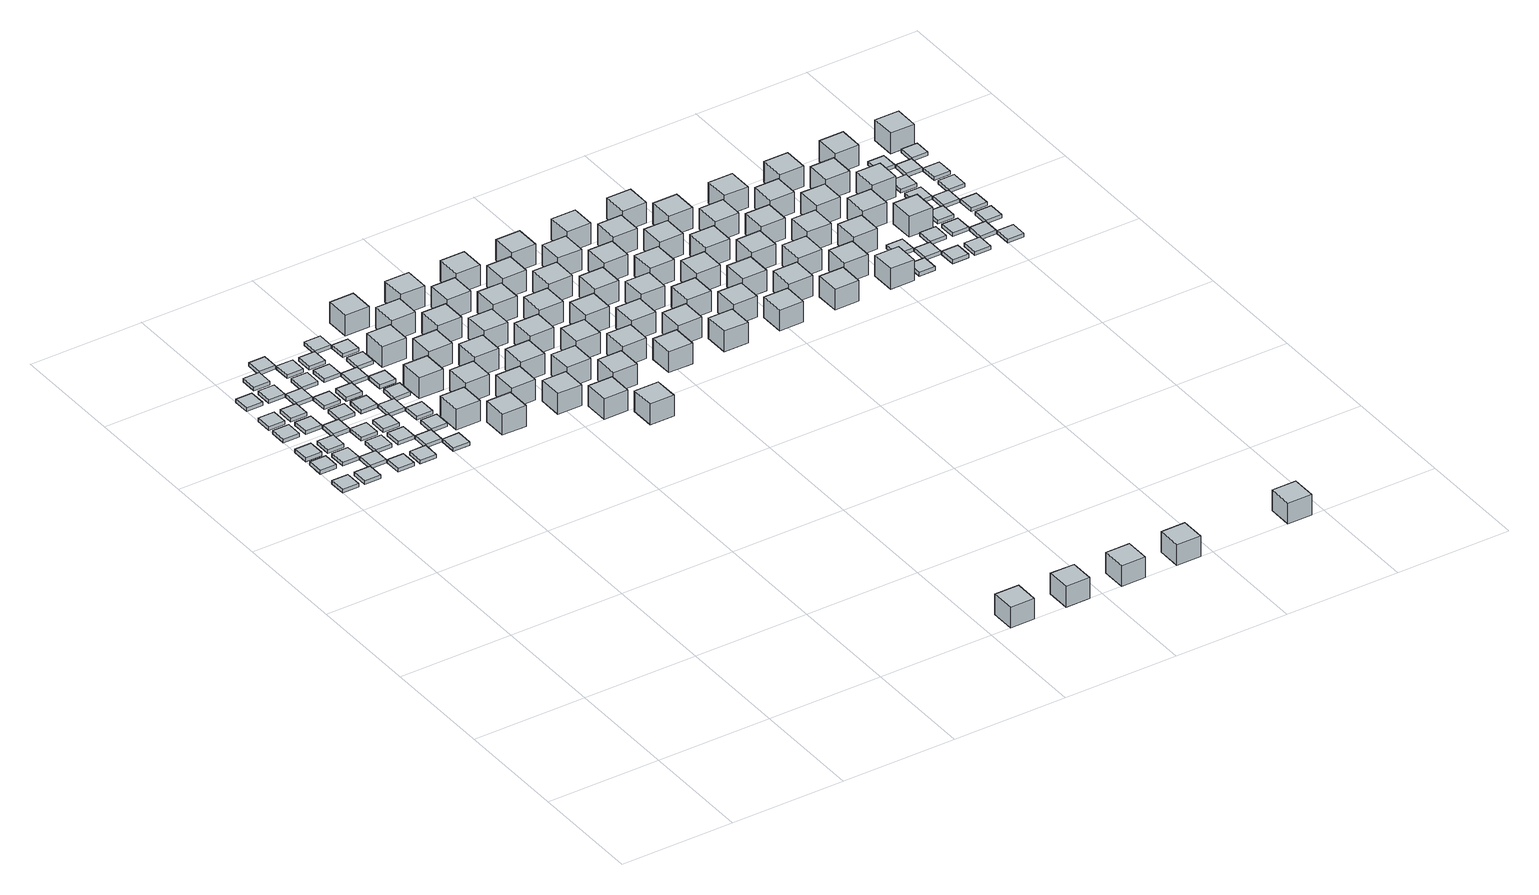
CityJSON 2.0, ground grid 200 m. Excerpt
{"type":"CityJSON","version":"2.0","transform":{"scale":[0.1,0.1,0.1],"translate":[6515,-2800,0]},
"CityObjects":{
"object1":{"type":"GenericCityObject","geometry":[{"type":"Solid","lod":"1","boundaries":[[[[0,1,2,3]],[[4,5,1,0]],[[5,6,2,1]],[[6,7,3,2]],[[7,4,0,3]],[[7,6,5,4]]]]}]},
"object2":{"type":"GenericCityObject","geometry":[{"type":"Solid","lod":"1","boundaries":[[[[8,9,10,11]],[[12,13,9,8]],[[13,14,10,9]],[[14,15,11,10]],[[15,12,8,11]],[[15,14,13,12]]]]}]},
"object3":{"type":"GenericCityObject","geometry":[{"type":"Solid","lod":"1","boundaries":[[[[16,17,18,19]],[[20,21,17,16]],[[21,22,18,17]],[[22,23,19,18]],[[23,20,16,19]],[[23,22,21,20]]]]}]},
"object4":{"type":"GenericCityObject","geometry":[{"type":"Solid","lod":"1","boundaries":[[[[24,25,26,27]],[[28,29,25,24]],[[29,30,26,25]],[[30,31,27,26]],[[31,28,24,27]],[[31,30,29,28]]]]}]},
"object5":{"type":"GenericCityObject","geometry":[{"type":"Solid","lod":"1","boundaries":[[[[32,33,34,35]],[[36,37,33,32]],[[37,38,34,33]],[[38,39,35,34]],[[39,36,32,35]],[[39,38,37,36]]]]}]},
"object6":{"type":"GenericCityObject","geometry":[{"type":"Solid","lod":"1","boundaries":[[[[40,41,42,43]],[[44,45,41,40]],[[45,46,42,41]],[[46,47,43,42]],[[47,44,40,43]],[[47,46,45,44]]]]}]},
"object7":{"type":"GenericCityObject","geometry":[{"type":"Solid","lod":"1","boundaries":[[[[48,49,50,51]],[[52,53,49,48]],[[53,54,50,49]],[[54,55,51,50]],[[55,52,48,51]],[[55,54,53,52]]]]}]},
"object8":{"type":"GenericCityObject","geometry":[{"type":"Solid","lod":"1","boundaries":[[[[56,57,58,59]],[[60,61,57,56]],[[61,62,58,57]],[[62,63,59,58]],[[63,60,56,59]],[[63,62,61,60]]]]}]},
"object9":{"type":"GenericCityObject","geometry":[{"type":"Solid","lod":"1","boundaries":[[[[64,65,66,67]],[[68,69,65,64]],[[69,70,66,65]],[[70,71,67,66]],[[71,68,64,67]],[[71,70,69,68]]]]}]},
"object10":{"type":"GenericCityObject","geometry":[{"type":"Solid","lod":"1","boundaries":[[[[72,73,74,75]],[[76,77,73,72]],[[77,78,74,73]],[[78,79,75,74]],[[79,76,72,75]],[[79,78,77,76]]]]}]},
"object11":{"type":"GenericCityObject","geometry":[{"type":"Solid","lod":"1","boundaries":[[[[80,81,82,83]],[[84,85,81,80]],[[85,86,82,81]],[[86,87,83,82]],[[87,84,80,83]],[[87,86,85,84]]]]}]},
"object12":{"type":"GenericCityObject","geometry":[{"type":"Solid","lod":"1","boundaries":[[[[88,89,90,91]],[[92,93,89,88]],[[93,94,90,89]],[[94,95,91,90]],[[95,92,88,91]],[[95,94,93,92]]]]}]},
"object13":{"type":"GenericCityObject","geometry":[{"type":"Solid","lod":"1","boundaries":[[[[96,97,98,99]],[[100,101,97,96]],[[101,102,98,97]],[[102,103,99,98]],[[103,100,96,99]],[[103,102,101,100]]]]}]},
"object14":{"type":"GenericCityObject","geometry":[{"type":"Solid","lod":"1","boundaries":[[[[104,105,106,107]],[[108,109,105,104]],[[109,110,106,105]],[[110,111,107,106]],[[111,108,104,107]],[[111,110,109,108]]]]}]},
"object15":{"type":"GenericCityObject","geometry":[{"type":"Solid","lod":"1","boundaries":[[[[112,113,114,115]],[[116,117,113,112]],[[117,118,114,113]],[[118,119,115,114]],[[119,116,112,115]],[[119,118,117,116]]]]}]},
"object16":{"type":"GenericCityObject","geometry":[{"type":"Solid","lod":"1","boundaries":[[[[120,121,122,123]],[[124,125,121,120]],[[125,126,122,121]],[[126,127,123,122]],[[127,124,120,123]],[[127,126,125,124]]]]}]},
"object17":{"type":"GenericCityObject","geometry":[{"type":"Solid","lod":"1","boundaries":[[[[128,129,130,131]],[[132,133,129,128]],[[133,134,130,129]],[[134,135,131,130]],[[135,132,128,131]],[[135,134,133,132]]]]}]},
"object18":{"type":"GenericCityObject","geometry":[{"type":"Solid","lod":"1","boundaries":[[[[136,137,138,139]],[[140,141,137,136]],[[141,142,138,137]],[[142,143,139,138]],[[143,140,136,139]],[[143,142,141,140]]]]}]},
"object19":{"type":"GenericCityObject","geometry":[{"type":"Solid","lod":"1","boundaries":[[[[144,145,146,147]],[[148,149,145,144]],[[149,150,146,145]],[[150,151,147,146]],[[151,148,144,147]],[[151,150,149,148]]]]}]},
"object20":{"type":"GenericCityObject","geometry":[{"type":"Solid","lod":"1","boundaries":[[[[152,153,154,155]],[[156,157,153,152]],[[157,158,154,153]],[[158,159,155,154]],[[159,156,152,155]],[[159,158,157,156]]]]}]},
"object21":{"type":"GenericCityObject","geometry":[{"type":"Solid","lod":"1","boundaries":[[[[160,161,162,163]],[[164,165,161,160]],[[165,166,162,161]],[[166,167,163,162]],[[167,164,160,163]],[[167,166,165,164]]]]}]},
"object22":{"type":"GenericCityObject","geometry":[{"type":"Solid","lod":"1","boundaries":[[[[168,169,170,171]],[[172,173,169,168]],[[173,174,170,169]],[[174,175,171,170]],[[175,172,168,171]],[[175,174,173,172]]]]}]},
"object23":{"type":"GenericCityObject","geometry":[{"type":"Solid","lod":"1","boundaries":[[[[176,177,178,179]],[[180,181,177,176]],[[181,182,178,177]],[[182,183,179,178]],[[183,180,176,179]],[[183,182,181,180]]]]}]},
"object24":{"type":"GenericCityObject","geometry":[{"type":"Solid","lod":"1","boundaries":[[[[184,185,186,187]],[[188,189,185,184]],[[189,190,186,185]],[[190,191,187,186]],[[191,188,184,187]],[[191,190,189,188]]]]}]},
"object25":{"type":"GenericCityObject","geometry":[{"type":"Solid","lod":"1","boundaries":[[[[192,193,194,195]],[[196,197,193,192]],[[197,198,194,193]],[[198,199,195,194]],[[199,196,192,195]],[[199,198,197,196]]]]}]},
"object26":{"type":"GenericCityObject","geometry":[{"type":"Solid","lod":"1","boundaries":[[[[200,201,202,203]],[[204,205,201,200]],[[205,206,202,201]],[[206,207,203,202]],[[207,204,200,203]],[[207,206,205,204]]]]}]},
"object27":{"type":"GenericCityObject","geometry":[{"type":"Solid","lod":"1","boundaries":[[[[208,209,210,211]],[[212,213,209,208]],[[213,214,210,209]],[[214,215,211,210]],[[215,212,208,211]],[[215,214,213,212]]]]}]},
"object28":{"type":"GenericCityObject","geometry":[{"type":"Solid","lod":"1","boundaries":[[[[216,217,218,219]],[[220,221,217,216]],[[221,222,218,217]],[[222,223,219,218]],[[223,220,216,219]],[[223,222,221,220]]]]}]},
"object29":{"type":"GenericCityObject","geometry":[{"type":"Solid","lod":"1","boundaries":[[[[224,225,226,227]],[[228,229,225,224]],[[229,230,226,225]],[[230,231,227,226]],[[231,228,224,227]],[[231,230,229,228]]]]}]},
"object30":{"type":"GenericCityObject","geometry":[{"type":"Solid","lod":"1","boundaries":[[[[232,233,234,235]],[[236,237,233,232]],[[237,238,234,233]],[[238,239,235,234]],[[239,236,232,235]],[[239,238,237,236]]]]}]},
"object31":{"type":"GenericCityObject","geometry":[{"type":"Solid","lod":"1","boundaries":[[[[240,241,242,243]],[[244,245,241,240]],[[245,246,242,241]],[[246,247,243,242]],[[247,244,240,243]],[[247,246,245,244]]]]}]},
"object32":{"type":"GenericCityObject","geometry":[{"type":"Solid","lod":"1","boundaries":[[[[248,249,250,251]],[[252,253,249,248]],[[253,254,250,249]],[[254,255,251,250]],[[255,252,248,251]],[[255,254,253,252]]]]}]},
"object33":{"type":"GenericCityObject","geometry":[{"type":"Solid","lod":"1","boundaries":[[[[256,257,258,259]],[[260,261,257,256]],[[261,262,258,257]],[[262,263,259,258]],[[263,260,256,259]],[[263,262,261,260]]]]}]},
"object34":{"type":"GenericCityObject","geometry":[{"type":"Solid","lod":"1","boundaries":[[[[264,265,266,267]],[[268,269,265,264]],[[269,270,266,265]],[[270,271,267,266]],[[271,268,264,267]],[[271,270,269,268]]]]}]},
"object35":{"type":"GenericCityObject","geometry":[{"type":"Solid","lod":"1","boundaries":[[[[272,273,274,275]],[[276,277,273,272]],[[277,278,274,273]],[[278,279,275,274]],[[279,276,272,275]],[[279,278,277,276]]]]}]},
"object36":{"type":"GenericCityObject","geometry":[{"type":"Solid","lod":"1","boundaries":[[[[280,281,282,283]],[[284,285,281,280]],[[285,286,282,281]],[[286,287,283,282]],[[287,284,280,283]],[[287,286,285,284]]]]}]},
"object37":{"type":"GenericCityObject","geometry":[{"type":"Solid","lod":"1","boundaries":[[[[288,289,290,291]],[[292,293,289,288]],[[293,294,290,289]],[[294,295,291,290]],[[295,292,288,291]],[[295,294,293,292]]]]}]},
"object38":{"type":"GenericCityObject","geometry":[{"type":"Solid","lod":"1","boundaries":[[[[296,297,298,299]],[[300,301,297,296]],[[301,302,298,297]],[[302,303,299,298]],[[303,300,296,299]],[[303,302,301,300]]]]}]},
"object39":{"type":"GenericCityObject","geometry":[{"type":"Solid","lod":"1","boundaries":[[[[304,305,306,307]],[[308,309,305,304]],[[309,310,306,305]],[[310,311,307,306]],[[311,308,304,307]],[[311,310,309,308]]]]}]},
"object40":{"type":"GenericCityObject","geometry":[{"type":"Solid","lod":"1","boundaries":[[[[312,313,314,315]],[[316,317,313,312]],[[317,318,314,313]],[[318,319,315,314]],[[319,316,312,315]],[[319,318,317,316]]]]}]},
"object41":{"type":"GenericCityObject","geometry":[{"type":"Solid","lod":"1","boundaries":[[[[320,321,322,323]],[[324,325,321,320]],[[325,326,322,321]],[[326,327,323,322]],[[327,324,320,323]],[[327,326,325,324]]]]}]},
"object42":{"type":"GenericCityObject","geometry":[{"type":"Solid","lod":"1","boundaries":[[[[328,329,330,331]],[[332,333,329,328]],[[333,334,330,329]],[[334,335,331,330]],[[335,332,328,331]],[[335,334,333,332]]]]}]},
"object43":{"type":"GenericCityObject","geometry":[{"type":"Solid","lod":"1","boundaries":[[[[336,337,338,339]],[[340,341,337,336]],[[341,342,338,337]],[[342,343,339,338]],[[343,340,336,339]],[[343,342,341,340]]]]}]},
"object44":{"type":"GenericCityObject","geometry":[{"type":"Solid","lod":"1","boundaries":[[[[344,345,346,347]],[[348,349,345,344]],[[349,350,346,345]],[[350,351,347,346]],[[351,348,344,347]],[[351,350,349,348]]]]}]},
"object45":{"type":"GenericCityObject","geometry":[{"type":"Solid","lod":"1","boundaries":[[[[352,353,354,355]],[[356,357,353,352]],[[357,358,354,353]],[[358,359,355,354]],[[359,356,352,355]],[[359,358,357,356]]]]}]},
"object46":{"type":"GenericCityObject","geometry":[{"type":"Solid","lod":"1","boundaries":[[[[360,361,362,363]],[[364,365,361,360]],[[365,366,362,361]],[[366,367,363,362]],[[367,364,360,363]],[[367,366,365,364]]]]}]},
"object47":{"type":"GenericCityObject","geometry":[{"type":"Solid","lod":"1","boundaries":[[[[368,369,370,371]],[[372,373,369,368]],[[373,374,370,369]],[[374,375,371,370]],[[375,372,368,371]],[[375,374,373,372]]]]}]},
"object48":{"type":"GenericCityObject","geometry":[{"type":"Solid","lod":"1","boundaries":[[[[376,377,378,379]],[[380,381,377,376]],[[381,382,378,377]],[[382,383,379,378]],[[383,380,376,379]],[[383,382,381,380]]]]}]},
"object49":{"type":"GenericCityObject","geometry":[{"type":"Solid","lod":"1","boundaries":[[[[384,385,386,387]],[[388,389,385,384]],[[389,390,386,385]],[[390,391,387,386]],[[391,388,384,387]],[[391,390,389,388]]]]}]},
"object50":{"type":"GenericCityObject","geometry":[{"type":"Solid","lod":"1","boundaries":[[[[392,393,394,395]],[[396,397,393,392]],[[397,398,394,393]],[[398,399,395,394]],[[399,396,392,395]],[[399,398,397,396]]]]}]},
"object51":{"type":"GenericCityObject","geometry":[{"type":"Solid","lod":"1","boundaries":[[[[400,401,402,403]],[[404,405,401,400]],[[405,406,402,401]],[[406,407,403,402]],[[407,404,400,403]],[[407,406,405,404]]]]}]},
"object52":{"type":"GenericCityObject","geometry":[{"type":"Solid","lod":"1","boundaries":[[[[408,409,410,411]],[[412,413,409,408]],[[413,414,410,409]],[[414,415,411,410]],[[415,412,408,411]],[[415,414,413,412]]]]}]},
"object53":{"type":"GenericCityObject","geometry":[{"type":"Solid","lod":"1","boundaries":[[[[416,417,418,419]],[[420,421,417,416]],[[421,422,418,417]],[[422,423,419,418]],[[423,420,416,419]],[[423,422,421,420]]]]}]},
"object54":{"type":"GenericCityObject","geometry":[{"type":"Solid","lod":"1","boundaries":[[[[424,425,426,427]],[[428,429,425,424]],[[429,430,426,425]],[[430,431,427,426]],[[431,428,424,427]],[[431,430,429,428]]]]}]},
"object55":{"type":"GenericCityObject","geometry":[{"type":"Solid","lod":"1","boundaries":[[[[432,433,434,435]],[[436,437,433,432]],[[437,438,434,433]],[[438,439,435,434]],[[439,436,432,435]],[[439,438,437,436]]]]}]},
"object56":{"type":"GenericCityObject","geometry":[{"type":"Solid","lod":"1","boundaries":[[[[440,441,442,443]],[[444,445,441,440]],[[445,446,442,441]],[[446,447,443,442]],[[447,444,440,443]],[[447,446,445,444]]]]}]},
"object57":{"type":"GenericCityObject","geometry":[{"type":"Solid","lod":"1","boundaries":[[[[448,449,450,451]],[[452,453,449,448]],[[453,454,450,449]],[[454,455,451,450]],[[455,452,448,451]],[[455,454,453,452]]]]}]},
"object58":{"type":"GenericCityObject","geometry":[{"type":"Solid","lod":"1","boundaries":[[[[456,457,458,459]],[[460,461,457,456]],[[461,462,458,457]],[[462,463,459,458]],[[463,460,456,459]],[[463,462,461,460]]]]}]},
"object59":{"type":"GenericCityObject","geometry":[{"type":"Solid","lod":"1","boundaries":[[[[464,465,466,467]],[[468,469,465,464]],[[469,470,466,465]],[[470,471,467,466]],[[471,468,464,467]],[[471,470,469,468]]]]}]},
"object60":{"type":"GenericCityObject","geometry":[{"type":"Solid","lod":"1","boundaries":[[[[472,473,474,475]],[[476,477,473,472]],[[477,478,474,473]],[[478,479,475,474]],[[479,476,472,475]],[[479,478,477,476]]]]}]},
"object61":{"type":"GenericCityObject","geometry":[{"type":"Solid","lod":"1","boundaries":[[[[480,481,482,483]],[[484,485,481,480]],[[485,486,482,481]],[[486,487,483,482]],[[487,484,480,483]],[[487,486,485,484]]]]}]},
"object62":{"type":"GenericCityObject","geometry":[{"type":"Solid","lod":"1","boundaries":[[[[488,489,490,491]],[[492,493,489,488]],[[493,494,490,489]],[[494,495,491,490]],[[495,492,488,491]],[[495,494,493,492]]]]}]},
"object63":{"type":"GenericCityObject","geometry":[{"type":"Solid","lod":"1","boundaries":[[[[496,497,498,499]],[[500,501,497,496]],[[501,502,498,497]],[[502,503,499,498]],[[503,500,496,499]],[[503,502,501,500]]]]}]},
"object64":{"type":"GenericCityObject","geometry":[{"type":"Solid","lod":"1","boundaries":[[[[504,505,506,507]],[[508,509,505,504]],[[509,510,506,505]],[[510,511,507,506]],[[511,508,504,507]],[[511,510,509,508]]]]}]},
"object65":{"type":"GenericCityObject","geometry":[{"type":"Solid","lod":"1","boundaries":[[[[512,513,514,515]],[[516,517,513,512]],[[517,518,514,513]],[[518,519,515,514]],[[519,516,512,515]],[[519,518,517,516]]]]}]},
"object66":{"type":"GenericCityObject","geometry":[{"type":"Solid","lod":"1","boundaries":[[[[520,521,522,523]],[[524,525,521,520]],[[525,526,522,521]],[[526,527,523,522]],[[527,524,520,523]],[[527,526,525,524]]]]}]},
"object67":{"type":"GenericCityObject","geometry":[{"type":"Solid","lod":"1","boundaries":[[[[528,529,530,531]],[[532,533,529,528]],[[533,534,530,529]],[[534,535,531,530]],[[535,532,528,531]],[[535,534,533,532]]]]}]},
"object68":{"type":"GenericCityObject","geometry":[{"type":"Solid","lod":"1","boundaries":[[[[536,537,538,539]],[[540,541,537,536]],[[541,542,538,537]],[[542,543,539,538]],[[543,540,536,539]],[[543,542,541,540]]]]}]},
"object69":{"type":"GenericCityObject","geometry":[{"type":"Solid","lod":"1","boundaries":[[[[544,545,546,547]],[[548,549,545,544]],[[549,550,546,545]],[[550,551,547,546]],[[551,548,544,547]],[[551,550,549,548]]]]}]},
"object70":{"type":"GenericCityObject","geometry":[{"type":"Solid","lod":"1","boundaries":[[[[552,553,554,555]],[[556,557,553,552]],[[557,558,554,553]],[[558,559,555,554]],[[559,556,552,555]],[[559,558,557,556]]]]}]},
"object71":{"type":"GenericCityObject","geometry":[{"type":"Solid","lod":"1","boundaries":[[[[560,561,562,563]],[[564,565,561,560]],[[565,566,562,561]],[[566,567,563,562]],[[567,564,560,563]],[[567,566,565,564]]]]}]},
"object72":{"type":"GenericCityObject","geometry":[{"type":"Solid","lod":"1","boundaries":[[[[568,569,570,571]],[[572,573,569,568]],[[573,574,570,569]],[[574,575,571,570]],[[575,572,568,571]],[[575,574,573,572]]]]}]},
"object73":{"type":"GenericCityObject","geometry":[{"type":"Solid","lod":"1","boundaries":[[[[576,577,578,579]],[[580,581,577,576]],[[581,582,578,577]],[[582,583,579,578]],[[583,580,576,579]],[[583,582,581,580]]]]}]},
"object74":{"type":"GenericCityObject","geometry":[{"type":"Solid","lod":"1","boundaries":[[[[584,585,586,587]],[[588,589,585,584]],[[589,590,586,585]],[[590,591,587,586]],[[591,588,584,587]],[[591,590,589,588]]]]}]},
"object75":{"type":"GenericCityObject","geometry":[{"type":"Solid","lod":"1","boundaries":[[[[592,593,594,595]],[[596,597,593,592]],[[597,598,594,593]],[[598,599,595,594]],[[599,596,592,595]],[[599,598,597,596]]]]}]},
"object76":{"type":"GenericCityObject","geometry":[{"type":"Solid","lod":"1","boundaries":[[[[600,601,602,603]],[[604,605,601,600]],[[605,606,602,601]],[[606,607,603,602]],[[607,604,600,603]],[[607,606,605,604]]]]}]},
"object77":{"type":"GenericCityObject","geometry":[{"type":"Solid","lod":"1","boundaries":[[[[608,609,610,611]],[[612,613,609,608]],[[613,614,610,609]],[[614,615,611,610]],[[615,612,608,611]],[[615,614,613,612]]]]}]},
"object78":{"type":"GenericCityObject","geometry":[{"type":"Solid","lod":"1","boundaries":[[[[616,617,618,619]],[[620,621,617,616]],[[621,622,618,617]],[[622,623,619,618]],[[623,620,616,619]],[[623,622,621,620]]]]}]},
"object79":{"type":"GenericCityObject","geometry":[{"type":"Solid","lod":"1","boundaries":[[[[624,625,626,627]],[[628,629,625,624]],[[629,630,626,625]],[[630,631,627,626]],[[631,628,624,627]],[[631,630,629,628]]]]}]},
"object80":{"type":"GenericCityObject","geometry":[{"type":"Solid","lod":"1","boundaries":[[[[632,633,634,635]],[[636,637,633,632]],[[637,638,634,633]],[[638,639,635,634]],[[639,636,632,635]],[[639,638,637,636]]]]}]},
"object81":{"type":"GenericCityObject","geometry":[{"type":"Solid","lod":"1","boundaries":[[[[640,641,642,643]],[[644,645,641,640]],[[645,646,642,641]],[[646,647,643,642]],[[647,644,640,643]],[[647,646,645,644]]]]}]},
"object82":{"type":"GenericCityObject","geometry":[{"type":"Solid","lod":"1","boundaries":[[[[648,649,650,651]],[[652,653,649,648]],[[653,654,650,649]],[[654,655,651,650]],[[655,652,648,651]],[[655,654,653,652]]]]}]},
"object83":{"type":"GenericCityObject","geometry":[{"type":"Solid","lod":"1","boundaries":[[[[656,657,658,659]],[[660,661,657,656]],[[661,662,658,657]],[[662,663,659,658]],[[663,660,656,659]],[[663,662,661,660]]]]}]},
"object84":{"type":"GenericCityObject","geometry":[{"type":"Solid","lod":"1","boundaries":[[[[664,665,666,667]],[[668,669,665,664]],[[669,670,666,665]],[[670,671,667,666]],[[671,668,664,667]],[[671,670,669,668]]]]}]},
"object85":{"type":"GenericCityObject","geometry":[{"type":"Solid","lod":"1","boundaries":[[[[672,673,674,675]],[[676,677,673,672]],[[677,678,674,673]],[[678,679,675,674]],[[679,676,672,675]],[[679,678,677,676]]]]}]},
"object86":{"type":"GenericCityObject","geometry":[{"type":"Solid","lod":"1","boundaries":[[[[680,681,682,683]],[[684,685,681,680]],[[685,686,682,681]],[[686,687,683,682]],[[687,684,680,683]],[[687,686,685,684]]]]}]},
"object87":{"type":"GenericCityObject","geometry":[{"type":"Solid","lod":"1","boundaries":[[[[688,689,690,691]],[[692,693,689,688]],[[693,694,690,689]],[[694,695,691,690]],[[695,692,688,691]],[[695,694,693,692]]]]}]},
"object88":{"type":"GenericCityObject","geometry":[{"type":"Solid","lod":"1","boundaries":[[[[696,697,698,699]],[[700,701,697,696]],[[701,702,698,697]],[[702,703,699,698]],[[703,700,696,699]],[[703,702,701,700]]]]}]},
"object89":{"type":"GenericCityObject","geometry":[{"type":"Solid","lod":"1","boundaries":[[[[704,705,706,707]],[[708,709,705,704]],[[709,710,706,705]],[[710,711,707,706]],[[711,708,704,707]],[[711,710,709,708]]]]}]},
"object90":{"type":"GenericCityObject","geometry":[{"type":"Solid","lod":"1","boundaries":[[[[712,713,714,715]],[[716,717,713,712]],[[717,718,714,713]],[[718,719,715,714]],[[719,716,712,715]],[[719,718,717,716]]]]}]},
"object91":{"type":"GenericCityObject","geometry":[{"type":"Solid","lod":"1","boundaries":[[[[720,721,722,723]],[[724,725,721,720]],[[725,726,722,721]],[[726,727,723,722]],[[727,724,720,723]],[[727,726,725,724]]]]}]},
"object92":{"type":"GenericCityObject","geometry":[{"type":"Solid","lod":"1","boundaries":[[[[728,729,730,731]],[[732,733,729,728]],[[733,734,730,729]],[[734,735,731,730]],[[735,732,728,731]],[[735,734,733,732]]]]}]},
"object93":{"type":"GenericCityObject","geometry":[{"type":"Solid","lod":"1","boundaries":[[[[736,737,738,739]],[[740,741,737,736]],[[741,742,738,737]],[[742,743,739,738]],[[743,740,736,739]],[[743,742,741,740]]]]}]},
"object94":{"type":"GenericCityObject","geometry":[{"type":"Solid","lod":"1","boundaries":[[[[744,745,746,747]],[[748,749,745,744]],[[749,750,746,745]],[[750,751,747,746]],[[751,748,744,747]],[[751,750,749,748]]]]}]},
"object95":{"type":"GenericCityObject","geometry":[{"type":"Solid","lod":"1","boundaries":[[[[752,753,754,755]],[[756,757,753,752]],[[757,758,754,753]],[[758,759,755,754]],[[759,756,752,755]],[[759,758,757,756]]]]}]},
"object96":{"type":"GenericCityObject","geometry":[{"type":"Solid","lod":"1","boundaries":[[[[760,761,762,763]],[[764,765,761,760]],[[765,766,762,761]],[[766,767,763,762]],[[767,764,760,763]],[[767,766,765,764]]]]}]},
"object97":{"type":"GenericCityObject","geometry":[{"type":"Solid","lod":"1","boundaries":[[[[768,769,770,771]],[[772,773,769,768]],[[773,774,770,769]],[[774,775,771,770]],[[775,772,768,771]],[[775,774,773,772]]]]}]},
"object98":{"type":"GenericCityObject","geometry":[{"type":"Solid","lod":"1","boundaries":[[[[776,777,778,779]],[[780,781,777,776]],[[781,782,778,777]],[[782,783,779,778]],[[783,780,776,779]],[[783,782,781,780]]]]}]},
"object99":{"type":"GenericCityObject","geometry":[{"type":"Solid","lod":"1","boundaries":[[[[784,785,786,787]],[[788,789,785,784]],[[789,790,786,785]],[[790,791,787,786]],[[791,788,784,787]],[[791,790,789,788]]]]}]},
"object100":{"type":"GenericCityObject","geometry":[{"type":"Solid","lod":"1","boundaries":[[[[792,793,794,795]],[[796,797,793,792]],[[797,798,794,793]],[[798,799,795,794]],[[799,796,792,795]],[[799,798,797,796]]]]}]},
"object101":{"type":"GenericCityObject","geometry":[{"type":"Solid","lod":"1","boundaries":[[[[800,801,802,803]],[[804,805,801,800]],[[805,806,802,801]],[[806,807,803,802]],[[807,804,800,803]],[[807,806,805,804]]]]}]},
"object102":{"type":"GenericCityObject","geometry":[{"type":"Solid","lod":"1","boundaries":[[[[808,809,810,811]],[[812,813,809,808]],[[813,814,810,809]],[[814,815,811,810]],[[815,812,808,811]],[[815,814,813,812]]]]}]},
"object103":{"type":"GenericCityObject","geometry":[{"type":"Solid","lod":"1","boundaries":[[[[816,817,818,819]],[[820,821,817,816]],[[821,822,818,817]],[[822,823,819,818]],[[823,820,816,819]],[[823,822,821,820]]]]}]},
"object104":{"type":"GenericCityObject","geometry":[{"type":"Solid","lod":"1","boundaries":[[[[824,825,826,827]],[[828,829,825,824]],[[829,830,826,825]],[[830,831,827,826]],[[831,828,824,827]],[[831,830,829,828]]]]}]},
"object105":{"type":"GenericCityObject","geometry":[{"type":"Solid","lod":"1","boundaries":[[[[832,833,834,835]],[[836,837,833,832]],[[837,838,834,833]],[[838,839,835,834]],[[839,836,832,835]],[[839,838,837,836]]]]}]},
"object106":{"type":"GenericCityObject","geometry":[{"type":"Solid","lod":"1","boundaries":[[[[840,841,842,843]],[[844,845,841,840]],[[845,846,842,841]],[[846,847,843,842]],[[847,844,840,843]],[[847,846,845,844]]]]}]},
"object107":{"type":"GenericCityObject","geometry":[{"type":"Solid","lod":"1","boundaries":[[[[848,849,850,851]],[[852,853,849,848]],[[853,854,850,849]],[[854,855,851,850]],[[855,852,848,851]],[[855,854,853,852]]]]}]},
"object108":{"type":"GenericCityObject","geometry":[{"type":"Solid","lod":"1","boundaries":[[[[856,857,858,859]],[[860,861,857,856]],[[861,862,858,857]],[[862,863,859,858]],[[863,860,856,859]],[[863,862,861,860]]]]}]},
"object109":{"type":"GenericCityObject","geometry":[{"type":"Solid","lod":"1","boundaries":[[[[864,865,866,867]],[[868,869,865,864]],[[869,870,866,865]],[[870,871,867,866]],[[871,868,864,867]],[[871,870,869,868]]]]}]},
"object110":{"type":"GenericCityObject","geometry":[{"type":"Solid","lod":"1","boundaries":[[[[872,873,874,875]],[[876,877,873,872]],[[877,878,874,873]],[[878,879,875,874]],[[879,876,872,875]],[[879,878,877,876]]]]}]},
"object111":{"type":"GenericCityObject","geometry":[{"type":"Solid","lod":"1","boundaries":[[[[880,881,882,883]],[[884,885,881,880]],[[885,886,882,881]],[[886,887,883,882]],[[887,884,880,883]],[[887,886,885,884]]]]}]},
"object112":{"type":"GenericCityObject","geometry":[{"type":"Solid","lod":"1","boundaries":[[[[888,889,890,891]],[[892,893,889,888]],[[893,894,890,889]],[[894,895,891,890]],[[895,892,888,891]],[[895,894,893,892]]]]}]},
"object113":{"type":"GenericCityObject","geometry":[{"type":"Solid","lod":"1","boundaries":[[[[896,897,898,899]],[[900,901,897,896]],[[901,902,898,897]],[[902,903,899,898]],[[903,900,896,899]],[[903,902,901,900]]]]}]},
"object114":{"type":"GenericCityObject","geometry":[{"type":"Solid","lod":"1","boundaries":[[[[904,905,906,907]],[[908,909,905,904]],[[909,910,906,905]],[[910,911,907,906]],[[911,908,904,907]],[[911,910,909,908]]]]}]},
"object115":{"type":"GenericCityObject","geometry":[{"type":"Solid","lod":"1","boundaries":[[[[912,913,914,915]],[[916,917,913,912]],[[917,918,914,913]],[[918,919,915,914]],[[919,916,912,915]],[[919,918,917,916]]]]}]},
"object116":{"type":"GenericCityObject","geometry":[{"type":"Solid","lod":"1","boundaries":[[[[920,921,922,923]],[[924,925,921,920]],[[925,926,922,921]],[[926,927,923,922]],[[927,924,920,923]],[[927,926,925,924]]]]}]},
"object117":{"type":"GenericCityObject","geometry":[{"type":"Solid","lod":"1","boundaries":[[[[928,929,930,931]],[[932,933,929,928]],[[933,934,930,929]],[[934,935,931,930]],[[935,932,928,931]],[[935,934,933,932]]]]}]},
"object118":{"type":"GenericCityObject","geometry":[{"type":"Solid","lod":"1","boundaries":[[[[936,937,938,939]],[[940,941,937,936]],[[941,942,938,937]],[[942,943,939,938]],[[943,940,936,939]],[[943,942,941,940]]]]}]},
"object119":{"type":"GenericCityObject","geometry":[{"type":"Solid","lod":"1","boundaries":[[[[944,945,946,947]],[[948,949,945,944]],[[949,950,946,945]],[[950,951,947,946]],[[951,948,944,947]],[[951,950,949,948]]]]}]},
"object120":{"type":"GenericCityObject","geometry":[{"type":"Solid","lod":"1","boundaries":[[[[952,953,954,955]],[[956,957,953,952]],[[957,958,954,953]],[[958,959,955,954]],[[959,956,952,955]],[[959,958,957,956]]]]}]},
"object121":{"type":"GenericCityObject","geometry":[{"type":"Solid","lod":"1","boundaries":[[[[960,961,962,963]],[[964,965,961,960]],[[965,966,962,961]],[[966,967,963,962]],[[967,964,960,963]],[[967,966,965,964]]]]}]},
"object122":{"type":"GenericCityObject","geometry":[{"type":"Solid","lod":"1","boundaries":[[[[968,969,970,971]],[[972,973,969,968]],[[973,974,970,969]],[[974,975,971,970]],[[975,972,968,971]],[[975,974,973,972]]]]}]},
"object123":{"type":"GenericCityObject","geometry":[{"type":"Solid","lod":"1","boundaries":[[[[976,977,978,979]],[[980,981,977,976]],[[981,982,978,977]],[[982,983,979,978]],[[983,980,976,979]],[[983,982,981,980]]]]}]},
"object124":{"type":"GenericCityObject","geometry":[{"type":"Solid","lod":"1","boundaries":[[[[984,985,986,987]],[[988,989,985,984]],[[989,990,986,985]],[[990,991,987,986]],[[991,988,984,987]],[[991,990,989,988]]]]}]},
"object125":{"type":"GenericCityObject","geometry":[{"type":"Solid","lod":"1","boundaries":[[[[992,993,994,995]],[[996,997,993,992]],[[997,998,994,993]],[[998,999,995,994]],[[999,996,992,995]],[[999,998,997,996]]]]}]},
"object126":{"type":"GenericCityObject","geometry":[{"type":"Solid","lod":"1","boundaries":[[[[1000,1001,1002,1003]],[[1004,1005,1001,1000]],[[1005,1006,1002,1001]],[[1006,1007,1003,1002]],[[1007,1004,1000,1003]],[[1007,1006,1005,1004]]]]}]},
"object127":{"type":"GenericCityObject","geometry":[{"type":"Solid","lod":"1","boundaries":[[[[1008,1009,1010,1011]],[[1012,1013,1009,1008]],[[1013,1014,1010,1009]],[[1014,1015,1011,1010]],[[1015,1012,1008,1011]],[[1015,1014,1013,1012]]]]}]},
"object128":{"type":"GenericCityObject","geometry":[{"type":"Solid","lod":"1","boundaries":[[[[1016,1017,1018,1019]],[[1020,1021,1017,1016]],[[1021,1022,1018,1017]],[[1022,1023,1019,1018]],[[1023,1020,1016,1019]],[[1023,1022,1021,1020]]]]}]},
"object129":{"type":"GenericCityObject","geometry":[{"type":"Solid","lod":"1","boundaries":[[[[1024,1025,1026,1027]],[[1028,1029,1025,1024]],[[1029,1030,1026,1025]],[[1030,1031,1027,1026]],[[1031,1028,1024,1027]],[[1031,1030,1029,1028]]]]}]},
"object130":{"type":"GenericCityObject","geometry":[{"type":"Solid","lod":"1","boundaries":[[[[1032,1033,1034,1035]],[[1036,1037,1033,1032]],[[1037,1038,1034,1033]],[[1038,1039,1035,1034]],[[1039,1036,1032,1035]],[[1039,1038,1037,1036]]]]}]},
"object131":{"type":"GenericCityObject","geometry":[{"type":"Solid","lod":"1","boundaries":[[[[1040,1041,1042,1043]],[[1044,1045,1041,1040]],[[1045,1046,1042,1041]],[[1046,1047,1043,1042]],[[1047,1044,1040,1043]],[[1047,1046,1045,1044]]]]}]},
"object132":{"type":"GenericCityObject","geometry":[{"type":"Solid","lod":"1","boundaries":[[[[1048,1049,1050,1051]],[[1052,1053,1049,1048]],[[1053,1054,1050,1049]],[[1054,1055,1051,1050]],[[1055,1052,1048,1051]],[[1055,1054,1053,1052]]]]}]},
"object133":{"type":"GenericCityObject","geometry":[{"type":"Solid","lod":"1","boundaries":[[[[1056,1057,1058,1059]],[[1060,1061,1057,1056]],[[1061,1062,1058,1057]],[[1062,1063,1059,1058]],[[1063,1060,1056,1059]],[[1063,1062,1061,1060]]]]}]},
"object134":{"type":"GenericCityObject","geometry":[{"type":"Solid","lod":"1","boundaries":[[[[1064,1065,1066,1067]],[[1068,1069,1065,1064]],[[1069,1070,1066,1065]],[[1070,1071,1067,1066]],[[1071,1068,1064,1067]],[[1071,1070,1069,1068]]]]}]},
"object135":{"type":"GenericCityObject","geometry":[{"type":"Solid","lod":"1","boundaries":[[[[1072,1073,1074,1075]],[[1076,1077,1073,1072]],[[1077,1078,1074,1073]],[[1078,1079,1075,1074]],[[1079,1076,1072,1075]],[[1079,1078,1077,1076]]]]}]},
"object136":{"type":"GenericCityObject","geometry":[{"type":"Solid","lod":"1","boundaries":[[[[1080,1081,1082,1083]],[[1084,1085,1081,1080]],[[1085,1086,1082,1081]],[[1086,1087,1083,1082]],[[1087,1084,1080,1083]],[[1087,1086,1085,1084]]]]}]},
"object137":{"type":"GenericCityObject","geometry":[{"type":"Solid","lod":"1","boundaries":[[[[1088,1089,1090,1091]],[[1092,1093,1089,1088]],[[1093,1094,1090,1089]],[[1094,1095,1091,1090]],[[1095,1092,1088,1091]],[[1095,1094,1093,1092]]]]}]}
},
"vertices":[
[0,8550,0],[289,8550,0],[289,8839,0],[0,8839,0],[0,8550,65],[289,8550,65],[289,8839,65],[0,8839,65],
[0,9150,0],[289,9150,0],[289,9439,0],[0,9439,0],[0,9150,65],[289,9150,65],[289,9439,65],[0,9439,65],
[0,9550,0],[289,9550,0],[289,9839,0],[0,9839,0],[0,9550,65],[289,9550,65],[289,9839,65],[0,9839,65],
[400,8550,0],[689,8550,0],[689,8839,0],[400,8839,0],[400,8550,65],[689,8550,65],[689,8839,65],[400,8839,65],
[0,10150,0],[289,10150,0],[289,10439,0],[0,10439,0],[0,10150,65],[289,10150,65],[289,10439,65],[0,10439,65],
[400,9150,0],[689,9150,0],[689,9439,0],[400,9439,0],[400,9150,65],[689,9150,65],[689,9439,65],[400,9439,65],
[0,10550,0],[289,10550,0],[289,10839,0],[0,10839,0],[0,10550,65],[289,10550,65],[289,10839,65],[0,10839,65],
[400,9550,0],[689,9550,0],[689,9839,0],[400,9839,0],[400,9550,65],[689,9550,65],[689,9839,65],[400,9839,65],
[0,11150,0],[289,11150,0],[289,11439,0],[0,11439,0],[0,11150,65],[289,11150,65],[289,11439,65],[0,11439,65],
[700,8850,0],[989,8850,0],[989,9139,0],[700,9139,0],[700,8850,65],[989,8850,65],[989,9139,65],[700,9139,65],
[400,10150,0],[689,10150,0],[689,10439,0],[400,10439,0],[400,10150,65],[689,10150,65],[689,10439,65],[400,10439,65],
[1000,8550,0],[1289,8550,0],[1289,8839,0],[1000,8839,0],[1000,8550,65],[1289,8550,65],[1289,8839,65],[1000,8839,65],
[400,10550,0],[689,10550,0],[689,10839,0],[400,10839,0],[400,10550,65],[689,10550,65],[689,10839,65],[400,10839,65],
[700,9850,0],[989,9850,0],[989,10139,0],[700,10139,0],[700,9850,65],[989,9850,65],[989,10139,65],[700,10139,65],
[1000,9150,0],[1289,9150,0],[1289,9439,0],[1000,9439,0],[1000,9150,65],[1289,9150,65],[1289,9439,65],[1000,9439,65],
[400,11150,0],[689,11150,0],[689,11439,0],[400,11439,0],[400,11150,65],[689,11150,65],[689,11439,65],[400,11439,65],
[1000,9550,0],[1289,9550,0],[1289,9839,0],[1000,9839,0],[1000,9550,65],[1289,9550,65],[1289,9839,65],[1000,9839,65],
[400,11550,0],[689,11550,0],[689,11839,0],[400,11839,0],[400,11550,65],[689,11550,65],[689,11839,65],[400,11839,65],
[700,10850,0],[989,10850,0],[989,11139,0],[700,11139,0],[700,10850,65],[989,10850,65],[989,11139,65],[700,11139,65],
[1400,8550,0],[1689,8550,0],[1689,8839,0],[1400,8839,0],[1400,8550,65],[1689,8550,65],[1689,8839,65],[1400,8839,65],
[1000,10150,0],[1289,10150,0],[1289,10439,0],[1000,10439,0],[1000,10150,65],[1289,10150,65],[1289,10439,65],[1000,10439,65],
[1400,9150,0],[1689,9150,0],[1689,9439,0],[1400,9439,0],[1400,9150,65],[1689,9150,65],[1689,9439,65],[1400,9439,65],
[1000,10550,0],[1289,10550,0],[1289,10839,0],[1000,10839,0],[1000,10550,65],[1289,10550,65],[1289,10839,65],[1000,10839,65],
[700,11850,0],[989,11850,0],[989,12139,0],[700,12139,0],[700,11850,65],[989,11850,65],[989,12139,65],[700,12139,65],
[1400,9550,0],[1689,9550,0],[1689,9839,0],[1400,9839,0],[1400,9550,65],[1689,9550,65],[1689,9839,65],[1400,9839,65],
[1000,11150,0],[1289,11150,0],[1289,11439,0],[1000,11439,0],[1000,11150,65],[1289,11150,65],[1289,11439,65],[1000,11439,65],
[1700,8850,0],[1989,8850,0],[1989,9139,0],[1700,9139,0],[1700,8850,65],[1989,8850,65],[1989,9139,65],[1700,9139,65],
[1400,10150,0],[1689,10150,0],[1689,10439,0],[1400,10439,0],[1400,10150,65],[1689,10150,65],[1689,10439,65],[1400,10439,65],
[1000,11550,0],[1289,11550,0],[1289,11839,0],[1000,11839,0],[1000,11550,65],[1289,11550,65],[1289,11839,65],[1000,11839,65],
[2000,8550,0],[2289,8550,0],[2289,8839,0],[2000,8839,0],[2000,8550,65],[2289,8550,65],[2289,8839,65],[2000,8839,65],
[1400,10550,0],[1689,10550,0],[1689,10839,0],[1400,10839,0],[1400,10550,65],[1689,10550,65],[1689,10839,65],[1400,10839,65],
[1700,9850,0],[1989,9850,0],[1989,10139,0],[1700,10139,0],[1700,9850,65],[1989,9850,65],[1989,10139,65],[1700,10139,65],
[2000,9150,0],[2289,9150,0],[2289,9439,0],[2000,9439,0],[2000,9150,65],[2289,9150,65],[2289,9439,65],[2000,9439,65],
[1400,11150,0],[1689,11150,0],[1689,11439,0],[1400,11439,0],[1400,11150,65],[1689,11150,65],[1689,11439,65],[1400,11439,65],
[2000,9550,0],[2289,9550,0],[2289,9839,0],[2000,9839,0],[2000,9550,65],[2289,9550,65],[2289,9839,65],[2000,9839,65],
[1400,11550,0],[1689,11550,0],[1689,11839,0],[1400,11839,0],[1400,11550,65],[1689,11550,65],[1689,11839,65],[1400,11839,65],
[1700,10850,0],[1989,10850,0],[1989,11139,0],[1700,11139,0],[1700,10850,65],[1989,10850,65],[1989,11139,65],[1700,11139,65],
[2000,10150,0],[2289,10150,0],[2289,10439,0],[2000,10439,0],[2000,10150,65],[2289,10150,65],[2289,10439,65],[2000,10439,65],
[2350,9000,0],[2779,9000,0],[2779,9429,0],[2350,9429,0],[2350,9000,375],[2779,9000,375],[2779,9429,375],[2350,9429,375],
[2000,10550,0],[2289,10550,0],[2289,10839,0],[2000,10839,0],[2000,10550,65],[2289,10550,65],[2289,10839,65],[2000,10839,65],
[1700,11850,0],[1989,11850,0],[1989,12139,0],[1700,12139,0],[1700,11850,65],[1989,11850,65],[1989,12139,65],[1700,12139,65],
[2000,11150,0],[2289,11150,0],[2289,11439,0],[2000,11439,0],[2000,11150,65],[2289,11150,65],[2289,11439,65],[2000,11439,65],
[2350,10000,0],[2779,10000,0],[2779,10429,0],[2350,10429,0],[2350,10000,375],[2779,10000,375],[2779,10429,375],[2350,10429,375],
[2000,11550,0],[2289,11550,0],[2289,11839,0],[2000,11839,0],[2000,11550,65],[2289,11550,65],[2289,11839,65],[2000,11839,65],
[2850,8500,0],[3279,8500,0],[3279,8929,0],[2850,8929,0],[2850,8500,375],[3279,8500,375],[3279,8929,375],[2850,8929,375],
[2350,11000,0],[2779,11000,0],[2779,11429,0],[2350,11429,0],[2350,11000,375],[2779,11000,375],[2779,11429,375],[2350,11429,375],
[2850,9500,0],[3279,9500,0],[3279,9929,0],[2850,9929,0],[2850,9500,375],[3279,9500,375],[3279,9929,375],[2850,9929,375],
[2350,12000,0],[2779,12000,0],[2779,12429,0],[2350,12429,0],[2350,12000,375],[2779,12000,375],[2779,12429,375],[2350,12429,375],
[2850,10500,0],[3279,10500,0],[3279,10929,0],[2850,10929,0],[2850,10500,375],[3279,10500,375],[3279,10929,375],[2850,10929,375],
[3350,9000,0],[3779,9000,0],[3779,9429,0],[3350,9429,0],[3350,9000,375],[3779,9000,375],[3779,9429,375],[3350,9429,375],
[2850,11500,0],[3279,11500,0],[3279,11929,0],[2850,11929,0],[2850,11500,375],[3279,11500,375],[3279,11929,375],[2850,11929,375],
[6350,0,0],[6779,0,0],[6779,429,0],[6350,429,0],[6350,0,375],[6779,0,375],[6779,429,375],[6350,429,375],
[3350,10000,0],[3779,10000,0],[3779,10429,0],[3350,10429,0],[3350,10000,375],[3779,10000,375],[3779,10429,375],[3350,10429,375],
[3850,8500,0],[4279,8500,0],[4279,8929,0],[3850,8929,0],[3850,8500,375],[4279,8500,375],[4279,8929,375],[3850,8929,375],
[3350,11000,0],[3779,11000,0],[3779,11429,0],[3350,11429,0],[3350,11000,375],[3779,11000,375],[3779,11429,375],[3350,11429,375],
[3850,9500,0],[4279,9500,0],[4279,9929,0],[3850,9929,0],[3850,9500,375],[4279,9500,375],[4279,9929,375],[3850,9929,375],
[4350,8000,0],[4779,8000,0],[4779,8429,0],[4350,8429,0],[4350,8000,375],[4779,8000,375],[4779,8429,375],[4350,8429,375],
[3350,12000,0],[3779,12000,0],[3779,12429,0],[3350,12429,0],[3350,12000,375],[3779,12000,375],[3779,12429,375],[3350,12429,375],
[3850,10500,0],[4279,10500,0],[4279,10929,0],[3850,10929,0],[3850,10500,375],[4279,10500,375],[4279,10929,375],[3850,10929,375],
[4350,9000,0],[4779,9000,0],[4779,9429,0],[4350,9429,0],[4350,9000,375],[4779,9000,375],[4779,9429,375],[4350,9429,375],
[4850,7500,0],[5279,7500,0],[5279,7929,0],[4850,7929,0],[4850,7500,375],[5279,7500,375],[5279,7929,375],[4850,7929,375],
[3850,11500,0],[4279,11500,0],[4279,11929,0],[3850,11929,0],[3850,11500,375],[4279,11500,375],[4279,11929,375],[3850,11929,375],
[7350,0,0],[7779,0,0],[7779,429,0],[7350,429,0],[7350,0,375],[7779,0,375],[7779,429,375],[7350,429,375],
[4350,10000,0],[4779,10000,0],[4779,10429,0],[4350,10429,0],[4350,10000,375],[4779,10000,375],[4779,10429,375],[4350,10429,375],
[4850,8500,0],[5279,8500,0],[5279,8929,0],[4850,8929,0],[4850,8500,375],[5279,8500,375],[5279,8929,375],[4850,8929,375],
[4350,11000,0],[4779,11000,0],[4779,11429,0],[4350,11429,0],[4350,11000,375],[4779,11000,375],[4779,11429,375],[4350,11429,375],
[4850,9500,0],[5279,9500,0],[5279,9929,0],[4850,9929,0],[4850,9500,375],[5279,9500,375],[5279,9929,375],[4850,9929,375],
[4350,12000,0],[4779,12000,0],[4779,12429,0],[4350,12429,0],[4350,12000,375],[4779,12000,375],[4779,12429,375],[4350,12429,375],
[4850,10500,0],[5279,10500,0],[5279,10929,0],[4850,10929,0],[4850,10500,375],[5279,10500,375],[5279,10929,375],[4850,10929,375],
[5350,9000,0],[5779,9000,0],[5779,9429,0],[5350,9429,0],[5350,9000,375],[5779,9000,375],[5779,9429,375],[5350,9429,375],
[4850,11500,0],[5279,11500,0],[5279,11929,0],[4850,11929,0],[4850,11500,375],[5279,11500,375],[5279,11929,375],[4850,11929,375],
[8350,0,0],[8779,0,0],[8779,429,0],[8350,429,0],[8350,0,375],[8779,0,375],[8779,429,375],[8350,429,375],
[5350,10000,0],[5779,10000,0],[5779,10429,0],[5350,10429,0],[5350,10000,375],[5779,10000,375],[5779,10429,375],[5350,10429,375],
[5850,8500,0],[6279,8500,0],[6279,8929,0],[5850,8929,0],[5850,8500,375],[6279,8500,375],[6279,8929,375],[5850,8929,375],
[5350,11000,0],[5779,11000,0],[5779,11429,0],[5350,11429,0],[5350,11000,375],[5779,11000,375],[5779,11429,375],[5350,11429,375],
[5850,9500,0],[6279,9500,0],[6279,9929,0],[5850,9929,0],[5850,9500,375],[6279,9500,375],[6279,9929,375],[5850,9929,375],
[5350,12000,0],[5779,12000,0],[5779,12429,0],[5350,12429,0],[5350,12000,375],[5779,12000,375],[5779,12429,375],[5350,12429,375],
[5850,10500,0],[6279,10500,0],[6279,10929,0],[5850,10929,0],[5850,10500,375],[6279,10500,375],[6279,10929,375],[5850,10929,375],
[6350,9000,0],[6779,9000,0],[6779,9429,0],[6350,9429,0],[6350,9000,375],[6779,9000,375],[6779,9429,375],[6350,9429,375],
[5850,11500,0],[6279,11500,0],[6279,11929,0],[5850,11929,0],[5850,11500,375],[6279,11500,375],[6279,11929,375],[5850,11929,375],
[9350,0,0],[9779,0,0],[9779,429,0],[9350,429,0],[9350,0,375],[9779,0,375],[9779,429,375],[9350,429,375],
[6350,10000,0],[6779,10000,0],[6779,10429,0],[6350,10429,0],[6350,10000,375],[6779,10000,375],[6779,10429,375],[6350,10429,375],
[6850,8500,0],[7279,8500,0],[7279,8929,0],[6850,8929,0],[6850,8500,375],[7279,8500,375],[7279,8929,375],[6850,8929,375],
[6350,11000,0],[6779,11000,0],[6779,11429,0],[6350,11429,0],[6350,11000,375],[6779,11000,375],[6779,11429,375],[6350,11429,375],
[6850,9500,0],[7279,9500,0],[7279,9929,0],[6850,9929,0],[6850,9500,375],[7279,9500,375],[7279,9929,375],[6850,9929,375],
[6350,12000,0],[6779,12000,0],[6779,12429,0],[6350,12429,0],[6350,12000,375],[6779,12000,375],[6779,12429,375],[6350,12429,375],
[6850,10500,0],[7279,10500,0],[7279,10929,0],[6850,10929,0],[6850,10500,375],[7279,10500,375],[7279,10929,375],[6850,10929,375],
[7350,9000,0],[7779,9000,0],[7779,9429,0],[7350,9429,0],[7350,9000,375],[7779,9000,375],[7779,9429,375],[7350,9429,375],
[6850,11500,0],[7279,11500,0],[7279,11929,0],[6850,11929,0],[6850,11500,375],[7279,11500,375],[7279,11929,375],[6850,11929,375],
[7350,10000,0],[7779,10000,0],[7779,10429,0],[7350,10429,0],[7350,10000,375],[7779,10000,375],[7779,10429,375],[7350,10429,375],
[7850,8500,0],[8279,8500,0],[8279,8929,0],[7850,8929,0],[7850,8500,375],[8279,8500,375],[8279,8929,375],[7850,8929,375],
[7350,11000,0],[7779,11000,0],[7779,11429,0],[7350,11429,0],[7350,11000,375],[7779,11000,375],[7779,11429,375],[7350,11429,375],
[7850,9500,0],[8279,9500,0],[8279,9929,0],[7850,9929,0],[7850,9500,375],[8279,9500,375],[8279,9929,375],[7850,9929,375],
[7350,12000,0],[7779,12000,0],[7779,12429,0],[7350,12429,0],[7350,12000,375],[7779,12000,375],[7779,12429,375],[7350,12429,375],
[7850,10500,0],[8279,10500,0],[8279,10929,0],[7850,10929,0],[7850,10500,375],[8279,10500,375],[8279,10929,375],[7850,10929,375],
[8350,9000,0],[8779,9000,0],[8779,9429,0],[8350,9429,0],[8350,9000,375],[8779,9000,375],[8779,9429,375],[8350,9429,375],
[7850,11500,0],[8279,11500,0],[8279,11929,0],[7850,11929,0],[7850,11500,375],[8279,11500,375],[8279,11929,375],[7850,11929,375],
[11350,0,0],[11779,0,0],[11779,429,0],[11350,429,0],[11350,0,375],[11779,0,375],[11779,429,375],[11350,429,375],
[8350,10000,0],[8779,10000,0],[8779,10429,0],[8350,10429,0],[8350,10000,375],[8779,10000,375],[8779,10429,375],[8350,10429,375],
[8850,8500,0],[9279,8500,0],[9279,8929,0],[8850,8929,0],[8850,8500,375],[9279,8500,375],[9279,8929,375],[8850,8929,375],
[8350,11000,0],[8779,11000,0],[8779,11429,0],[8350,11429,0],[8350,11000,375],[8779,11000,375],[8779,11429,375],[8350,11429,375],
[8850,9500,0],[9279,9500,0],[9279,9929,0],[8850,9929,0],[8850,9500,375],[9279,9500,375],[9279,9929,375],[8850,9929,375],
[8850,10500,0],[9279,10500,0],[9279,10929,0],[8850,10929,0],[8850,10500,375],[9279,10500,375],[9279,10929,375],[8850,10929,375],
[9350,9000,0],[9779,9000,0],[9779,9429,0],[9350,9429,0],[9350,9000,375],[9779,9000,375],[9779,9429,375],[9350,9429,375],
[8850,11500,0],[9279,11500,0],[9279,11929,0],[8850,11929,0],[8850,11500,375],[9279,11500,375],[9279,11929,375],[8850,11929,375],
[9350,10000,0],[9779,10000,0],[9779,10429,0],[9350,10429,0],[9350,10000,375],[9779,10000,375],[9779,10429,375],[9350,10429,375],
[9850,8500,0],[10279,8500,0],[10279,8929,0],[9850,8929,0],[9850,8500,375],[10279,8500,375],[10279,8929,375],[9850,8929,375],
[9350,11000,0],[9779,11000,0],[9779,11429,0],[9350,11429,0],[9350,11000,375],[9779,11000,375],[9779,11429,375],[9350,11429,375],
[9850,9500,0],[10279,9500,0],[10279,9929,0],[9850,9929,0],[9850,9500,375],[10279,9500,375],[10279,9929,375],[9850,9929,375],
[10400,8550,0],[10689,8550,0],[10689,8839,0],[10400,8839,0],[10400,8550,65],[10689,8550,65],[10689,8839,65],[10400,8839,65],
[9850,10500,0],[10279,10500,0],[10279,10929,0],[9850,10929,0],[9850,10500,375],[10279,10500,375],[10279,10929,375],[9850,10929,375],
[10400,9150,0],[10689,9150,0],[10689,9439,0],[10400,9439,0],[10400,9150,65],[10689,9150,65],[10689,9439,65],[10400,9439,65],
[10700,8850,0],[10989,8850,0],[10989,9139,0],[10700,9139,0],[10700,8850,65],[10989,8850,65],[10989,9139,65],[10700,9139,65],
[9850,11500,0],[10279,11500,0],[10279,11929,0],[9850,11929,0],[9850,11500,375],[10279,11500,375],[10279,11929,375],[9850,11929,375],
[10350,10000,0],[10779,10000,0],[10779,10429,0],[10350,10429,0],[10350,10000,375],[10779,10000,375],[10779,10429,375],[10350,10429,375],
[11000,8550,0],[11289,8550,0],[11289,8839,0],[11000,8839,0],[11000,8550,65],[11289,8550,65],[11289,8839,65],[11000,8839,65],
[10350,11000,0],[10779,11000,0],[10779,11429,0],[10350,11429,0],[10350,11000,375],[10779,11000,375],[10779,11429,375],[10350,11429,375],
[11000,9150,0],[11289,9150,0],[11289,9439,0],[11000,9439,0],[11000,9150,65],[11289,9150,65],[11289,9439,65],[11000,9439,65],
[10850,9500,0],[11279,9500,0],[11279,9929,0],[10850,9929,0],[10850,9500,375],[11279,9500,375],[11279,9929,375],[10850,9929,375],
[11400,8550,0],[11689,8550,0],[11689,8839,0],[11400,8839,0],[11400,8550,65],[11689,8550,65],[11689,8839,65],[11400,8839,65],
[10850,10500,0],[11279,10500,0],[11279,10929,0],[10850,10929,0],[10850,10500,375],[11279,10500,375],[11279,10929,375],[10850,10929,375],
[11400,9150,0],[11689,9150,0],[11689,9439,0],[11400,9439,0],[11400,9150,65],[11689,9150,65],[11689,9439,65],[11400,9439,65],
[11400,9550,0],[11689,9550,0],[11689,9839,0],[11400,9839,0],[11400,9550,65],[11689,9550,65],[11689,9839,65],[11400,9839,65],
[11700,8850,0],[11989,8850,0],[11989,9139,0],[11700,9139,0],[11700,8850,65],[11989,8850,65],[11989,9139,65],[11700,9139,65],
[10850,11500,0],[11279,11500,0],[11279,11929,0],[10850,11929,0],[10850,11500,375],[11279,11500,375],[11279,11929,375],[10850,11929,375],
[11400,10150,0],[11689,10150,0],[11689,10439,0],[11400,10439,0],[11400,10150,65],[11689,10150,65],[11689,10439,65],[11400,10439,65],
[12000,8550,0],[12289,8550,0],[12289,8839,0],[12000,8839,0],[12000,8550,65],[12289,8550,65],[12289,8839,65],[12000,8839,65],
[11400,10550,0],[11689,10550,0],[11689,10839,0],[11400,10839,0],[11400,10550,65],[11689,10550,65],[11689,10839,65],[11400,10839,65],
[11700,9850,0],[11989,9850,0],[11989,10139,0],[11700,10139,0],[11700,9850,65],[11989,9850,65],[11989,10139,65],[11700,10139,65],
[12000,9150,0],[12289,9150,0],[12289,9439,0],[12000,9439,0],[12000,9150,65],[12289,9150,65],[12289,9439,65],[12000,9439,65],
[11400,11150,0],[11689,11150,0],[11689,11439,0],[11400,11439,0],[11400,11150,65],[11689,11150,65],[11689,11439,65],[11400,11439,65],
[12000,9550,0],[12289,9550,0],[12289,9839,0],[12000,9839,0],[12000,9550,65],[12289,9550,65],[12289,9839,65],[12000,9839,65],
[11700,10850,0],[11989,10850,0],[11989,11139,0],[11700,11139,0],[11700,10850,65],[11989,10850,65],[11989,11139,65],[11700,11139,65],
[12000,10150,0],[12289,10150,0],[12289,10439,0],[12000,10439,0],[12000,10150,65],[12289,10150,65],[12289,10439,65],[12000,10439,65],
[12000,10550,0],[12289,10550,0],[12289,10839,0],[12000,10839,0],[12000,10550,65],[12289,10550,65],[12289,10839,65],[12000,10839,65],
[12000,11150,0],[12289,11150,0],[12289,11439,0],[12000,11439,0],[12000,11150,65],[12289,11150,65],[12289,11439,65],[12000,11439,65],
[11850,11500,0],[12279,11500,0],[12279,11929,0],[11850,11929,0],[11850,11500,375],[12279,11500,375],[12279,11929,375],[11850,11929,375]
]}
